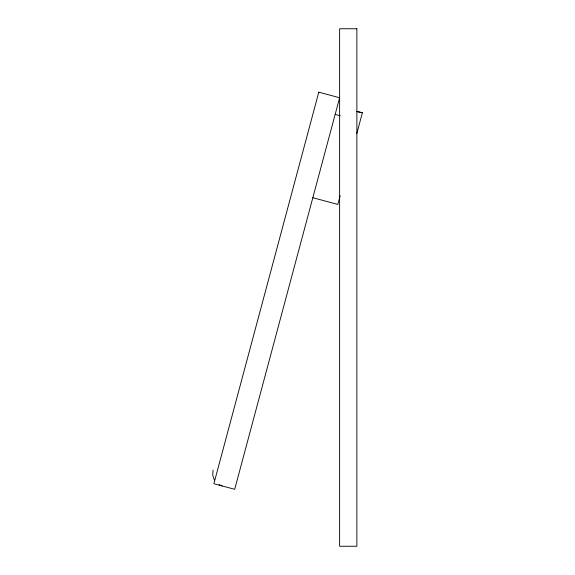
<?xml version="1.0" encoding="UTF-8"?>
<svg xmlns="http://www.w3.org/2000/svg" width="575" height="575" viewBox="0 0 575 575"><rect width="100%" height="100%" fill="white"/><g stroke="black" fill="none" stroke-linecap="round" stroke-linejoin="round"><path stroke-width="0.86" d="M213.059 470.12L212.728 475.158L214.353 479.938M340.141 195.773L337.827 204.42L312.836 197.721M356.823 133.529L362.379 112.779L356.536 111.55M357.664 111.55L362.379 112.779M335.16 114.411L340.156 115.755M222.209 485.961L219.089 484.675M318.794 92.173L213.878 483.733L234.701 489.311L339.624 97.75L318.794 92.173M356.874 28.75L339.624 28.75L339.624 546.25L356.874 546.25L356.874 28.75"/></g></svg>
